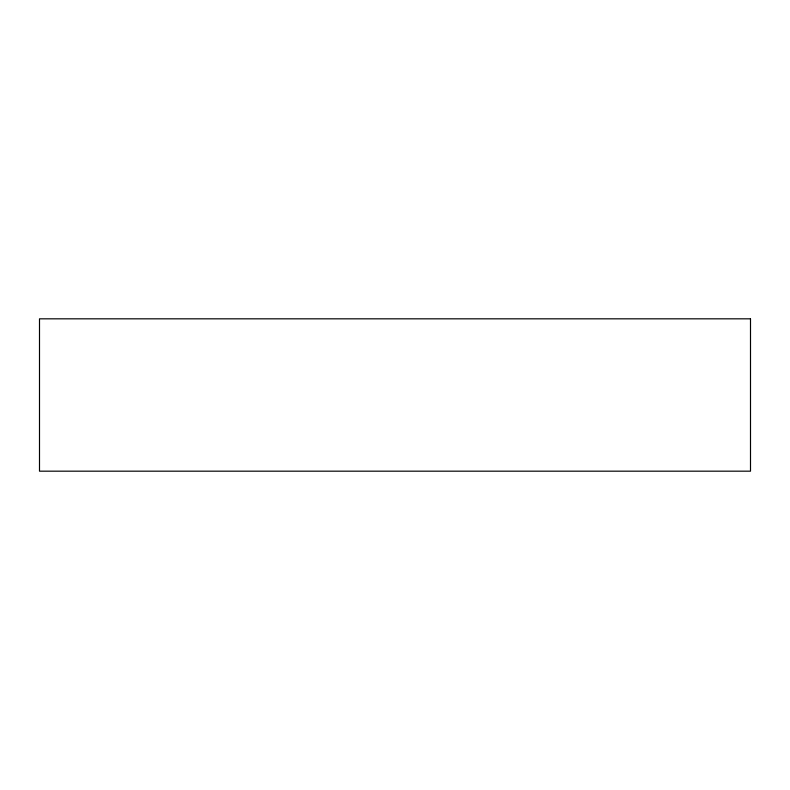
<?xml version="1.0" encoding="UTF-8"?>
<svg xmlns="http://www.w3.org/2000/svg" width="790" height="790" viewBox="0 0 790 790"><rect width="100%" height="100%" fill="white"/><g stroke="black" fill="none" stroke-linecap="round" stroke-linejoin="round"><path stroke-width="1.19" d="M750.5 318.824L39.5 318.824L39.5 471.176L750.5 471.176L750.5 318.824"/></g></svg>
